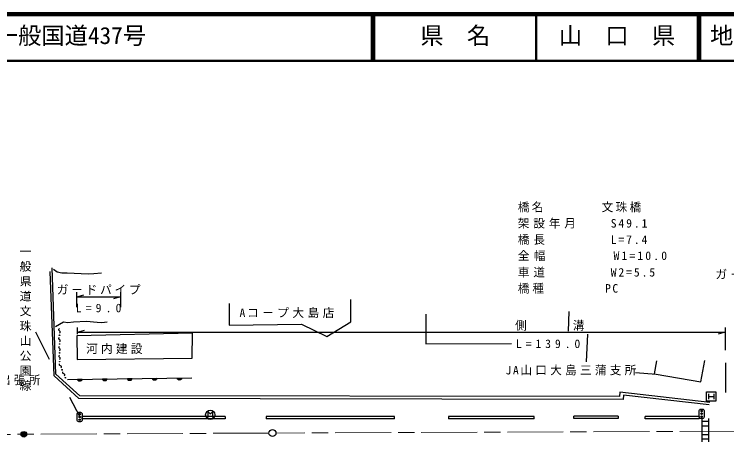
# Model space of a CAD drawing. Units: millimetres, scale not verified. Extents: x 40000 to 680000, y 20000 to 380000.
# Drawn here: x 220908 to 373953, y 288213 to 380000 of the extents above; entities that cross this region are included whole.
import ezdxf
from ezdxf.enums import TextEntityAlignment as Align

# ---------------------------------------------------------------- set-up
doc = ezdxf.new("R2010")
doc.units = ezdxf.units.MM
doc.header["$LTSCALE"] = 1000
doc.linetypes.add('CHAIN', pattern=[18.5, 12, -1.5, 3.5, -1.5])
for name, color, linetype, lineweight in [('M-BGD', 7, 'Continuous', 25), ('M-BGD-EXST', 7, 'Continuous', 25), ('M-BMK', 2, 'CHAIN', 13), ('M-BMK-HTXT', 7, 'Continuous', 13), ('M-BMK-OTRS', 5, 'Continuous', 25), ('M-BMK-SRVR', 3, 'Continuous', 25), ('M-STR-STR3', 7, 'Continuous', 25), ('M-STR-STRC', 7, 'Continuous', 25), ('M-TTL', 2, 'Continuous', 140), ('M-TTL-LINE', 7, 'Continuous', 50)]:
    doc.layers.add(name, color=color, linetype=linetype, lineweight=lineweight)
doc.layers.add('M-STR-HTXT', color=7, linetype='Continuous')
doc.layers.add('M-TTL-TXT', color=7, linetype='Continuous')
doc.styles.add('@ＭＳ ゴシック', font='')
doc.styles.add('ＭＳ ゴシック', font='')
doc.styles.get('@ＭＳ ゴシック').set_extended_font_data('@MS Gothic')
doc.styles.get('ＭＳ ゴシック').set_extended_font_data('MS Gothic')

msp = doc.modelspace()

# ---------------------------------------------------------------- linework, layer by layer
at = {"layer": 'M-BGD'}
for p, q in [((229460, 302389), (228615, 324796)), ((229860, 302729), (229039, 325549)), ((229350, 325299), (230124, 324681)), ((230124, 324681), (231129, 324448)), ((238014, 324371), (239678, 324487)), ((231129, 324448), (232290, 324448)), ((232290, 324448), (236777, 324294)), ((236777, 324294), (238014, 324371)), ((234385, 317083), (234385, 320327)), ((243700, 320327), (243700, 317083)), ((234385, 319327), (235885, 319747)), ((234385, 319327), (243700, 319327)), ((243700, 319327), (242200, 318907)), ((293186, 313943), (293220, 318785)), ((267092, 317907), (267064, 313239)), ((309323, 315601), (309346, 309271)), ((340031, 316150), (339887, 311978)), ((229788, 312930), (231490, 313983)), ((231490, 313983), (232387, 313828)), ((232387, 313828), (233656, 313952)), ((233656, 313952), (236410, 314106)), ((236410, 314106), (238731, 313921)), ((238731, 313921), (239721, 313797)), ((239721, 313797), (240897, 313983)), ((288049, 310813), (293186, 313943)), ((230470, 312271), (230507, 312390)), ((230508, 312153), (230470, 312271)), ((230507, 312390), (230620, 312509)), ((234477, 311316), (234477, 312756)), ((267064, 313239), (282610, 313445)), ((282610, 313445), (288049, 310813)), ((373617, 312756), (373617, 307843)), ((230622, 312035), (230508, 312153)), ((230737, 311917), (230622, 312035)), ((230625, 311561), (230738, 311680)), ((230775, 311799), (230737, 311917)), ((230738, 311680), (230775, 311799)), ((259180, 311505), (234367, 310961)), ((234367, 310961), (234427, 305842)), ((234477, 311756), (235977, 312176)), ((234477, 311756), (373617, 311756)), ((259108, 306146), (259180, 311505)), ((344064, 311318), (343777, 305391)), ((373617, 311756), (372117, 311336)), ((230479, 310376), (230517, 310495)), ((230518, 310257), (230479, 310376)), ((230517, 310495), (230630, 310613)), ((230632, 310140), (230518, 310257)), ((230746, 310022), (230632, 310140)), ((230635, 309666), (230748, 309785)), ((230785, 309903), (230746, 310022)), ((230748, 309785), (230785, 309903)), ((309346, 309271), (327716, 309296)), ((230489, 308480), (230526, 308599)), ((230528, 308362), (230489, 308480)), ((230526, 308599), (230639, 308718)), ((230642, 308244), (230528, 308362)), ((230756, 308126), (230642, 308244)), ((230644, 307771), (230757, 307890)), ((230795, 308008), (230756, 308126)), ((230757, 307890), (230795, 308008)), ((230499, 306585), (230536, 306704)), ((230537, 306467), (230499, 306585)), ((230536, 306704), (230649, 306823)), ((230652, 306349), (230537, 306467)), ((230766, 306231), (230652, 306349)), ((230804, 306113), (230766, 306231)), ((230767, 305994), (230804, 306113)), ((234427, 305842), (259108, 306146)), ((230601, 304778), (230659, 304928)), ((230612, 304657), (230601, 304778)), ((230691, 304566), (230612, 304657)), ((230654, 305875), (230767, 305994)), ((230838, 304502), (230691, 304566)), ((358449, 302772), (358938, 305577)), ((368364, 301106), (369256, 305652)), ((373653, 305132), (373653, 298794)), ((230984, 304439), (230838, 304502)), ((231063, 304347), (230984, 304439)), ((231017, 304077), (231074, 304226)), ((231074, 304226), (231063, 304347)), ((231317, 303076), (231374, 303226)), ((231328, 302956), (231317, 303076)), ((354333, 303052), (358825, 302747)), ((234791, 297487), (229460, 302389)), ((234989, 298075), (229860, 302729)), ((231406, 302864), (231328, 302956)), ((231553, 302800), (231406, 302864)), ((231700, 302737), (231553, 302800)), ((231779, 302645), (231700, 302737)), ((231732, 302375), (231790, 302524)), ((231790, 302524), (231779, 302645)), ((232323, 301603), (259078, 301923)), ((234499, 301629), (235498, 301641)), ((234540, 301510), (234499, 301629)), ((234539, 301570), (235459, 301581)), ((234601, 301410), (234540, 301510)), ((235440, 301520), (234560, 301510)), ((235460, 301521), (235401, 301420)), ((235498, 301641), (235460, 301521)), ((239850, 301693), (240850, 301705)), ((239891, 301574), (239850, 301693)), ((239890, 301634), (240810, 301645)), ((239952, 301474), (239891, 301574)), ((240791, 301584), (239911, 301574)), ((239932, 301514), (240772, 301524)), ((240811, 301585), (240752, 301484)), ((240850, 301705), (240811, 301585)), ((245201, 301757), (246201, 301769)), ((245242, 301638), (245201, 301757)), ((245241, 301698), (246161, 301709)), ((245303, 301538), (245242, 301638)), ((246142, 301648), (245262, 301638)), ((245283, 301578), (246123, 301588)), ((245405, 301440), (245303, 301538)), ((246064, 301527), (245344, 301519)), ((246103, 301548), (246005, 301447)), ((246162, 301649), (246103, 301548)), ((246201, 301769), (246162, 301649)), ((250552, 301821), (251552, 301833)), ((250593, 301702), (250552, 301821)), ((250592, 301762), (251513, 301773)), ((250654, 301602), (250593, 301702)), ((251493, 301712), (250613, 301702)), ((250634, 301642), (251474, 301652)), ((250756, 301504), (250654, 301602)), ((251415, 301592), (250695, 301583)), ((250755, 301524), (251355, 301531)), ((250856, 301445), (250756, 301504)), ((251356, 301511), (251256, 301450)), ((251454, 301612), (251356, 301511)), ((251513, 301713), (251454, 301612)), ((251552, 301833), (251513, 301713)), ((255903, 301885), (256903, 301897)), ((255944, 301766), (255903, 301885)), ((255944, 301826), (256864, 301837)), ((256006, 301666), (255944, 301766)), ((256844, 301776), (255964, 301766)), ((255985, 301706), (256825, 301716)), ((256107, 301568), (256006, 301666)), ((256766, 301656), (256046, 301647)), ((256107, 301588), (256707, 301595)), ((256208, 301509), (256107, 301568)), ((256607, 301534), (256207, 301529)), ((256328, 301470), (256208, 301509)), ((256607, 301514), (256488, 301472)), ((256707, 301575), (256607, 301514)), ((256806, 301676), (256707, 301575)), ((256864, 301777), (256806, 301676)), ((256903, 301897), (256864, 301777)), ((358825, 302747), (368364, 301106)), ((234581, 301450), (235421, 301460)), ((234702, 301312), (234601, 301410)), ((235361, 301399), (234641, 301391)), ((234702, 301332), (235302, 301339)), ((234803, 301253), (234702, 301312)), ((235203, 301278), (234803, 301273)), ((234924, 301214), (234803, 301253)), ((235083, 301216), (234924, 301214)), ((235203, 301257), (235083, 301216)), ((235302, 301319), (235203, 301257)), ((235401, 301420), (235302, 301319)), ((240053, 301376), (239952, 301474)), ((240712, 301463), (239992, 301455)), ((240053, 301396), (240653, 301403)), ((240154, 301317), (240053, 301376)), ((240554, 301342), (240154, 301337)), ((240275, 301278), (240154, 301317)), ((240435, 301280), (240275, 301278)), ((240554, 301322), (240435, 301280)), ((240653, 301383), (240554, 301322)), ((240752, 301484), (240653, 301383)), ((245404, 301460), (246004, 301467)), ((245505, 301381), (245405, 301440)), ((245905, 301406), (245505, 301401)), ((245626, 301342), (245505, 301381)), ((245786, 301344), (245626, 301342)), ((245905, 301386), (245786, 301344)), ((246005, 301447), (245905, 301386)), ((251256, 301470), (250856, 301465)), ((250977, 301406), (250856, 301445)), ((251137, 301408), (250977, 301406)), ((251256, 301450), (251137, 301408)), ((256488, 301472), (256328, 301470)), ((351695, 297263), (234791, 297487)), ((351788, 298223), (351695, 297263)), ((370164, 296138), (351788, 298223))]:
    msp.add_line(p, q, dxfattribs=at)
for centre, radius in [((230627, 311087), 56.9), ((230627, 311087), 37.9), ((230627, 311087), 19), ((230627, 311087), 1.9), ((230637, 309192), 56.9), ((230637, 309192), 37.9), ((230637, 309192), 19), ((230637, 309192), 1.9), ((230647, 307297), 56.9), ((230647, 307297), 37.9), ((230647, 307297), 19), ((230647, 307297), 1.9), ((230656, 305401), 56.9), ((230656, 305401), 37.9), ((230656, 305401), 19), ((230656, 305401), 1.9), ((231196, 303651), 55.4), ((231196, 303651), 36.9), ((231196, 303651), 18.5), ((231196, 303651), 1.8), ((231911, 301949), 55.4), ((231911, 301949), 36.9), ((231911, 301949), 18.5), ((231911, 301949), 1.8)]:
    msp.add_circle(centre, radius, dxfattribs=at)
at = {"layer": 'M-BGD-EXST'}
for p, q in [((262544, 293412), (262544, 294612)), ((262544, 294612), (263024, 294172)), ((263024, 294172), (263504, 294612)), ((263504, 294612), (263504, 293412))]:
    msp.add_line(p, q, dxfattribs=at)
msp.add_circle((263024, 294012), 1000, dxfattribs=at)
at = {"layer": 'M-BMK'}
for p, q in [((275628, 290079), (177710, 289589)), ((375849, 290450), (277128, 290086))]:
    msp.add_line(p, q, dxfattribs=at)
at = {"layer": 'M-BMK-OTRS'}
for p, q in [((350956, 298826), (350907, 297960)), ((370300, 296671), (350956, 298826)), ((350907, 297960), (234989, 298075))]:
    msp.add_line(p, q, dxfattribs=at)
at = {"layer": 'M-BMK-SRVR'}
for centre, radius in [((276378, 290083), 750), ((222959, 289816), 600), ((222959, 289816), 528), ((222959, 289816), 456), ((222959, 289816), 384), ((222959, 289816), 312), ((222959, 289816), 240), ((222959, 289816), 168), ((222959, 289816), 96), ((222959, 289816), 24)]:
    msp.add_circle(centre, radius, dxfattribs=at)
at = {"layer": 'M-STR-STR3'}
for p, q in [((266238, 293644), (235458, 293644)), ((235458, 293644), (235458, 293144)), ((266238, 293144), (235458, 293144)), ((266238, 293644), (266238, 293144)), ((302615, 293607), (275030, 293607)), ((275030, 293607), (275031, 293107)), ((302616, 293107), (275031, 293107)), ((302616, 293107), (302615, 293607)), ((332613, 293611), (314179, 293611)), ((314179, 293611), (314179, 293111)), ((332613, 293111), (314179, 293111)), ((332613, 293111), (332613, 293611)), ((350617, 293673), (341139, 293673)), ((341139, 293173), (341139, 293673)), ((350617, 293173), (341139, 293173)), ((350617, 293673), (350617, 293173)), ((368050, 293624), (356454, 293624)), ((356454, 293123), (356454, 293624)), ((368050, 293123), (356454, 293123)), ((368050, 293624), (368050, 293123))]:
    msp.add_line(p, q, dxfattribs=at)
at = {"layer": 'M-STR-STRC'}
for p, q in [((225447, 311829), (228399, 305944)), ((369610, 296928), (369610, 298928)), ((369610, 298928), (371610, 298928)), ((370010, 298528), (370010, 297328)), ((371210, 298528), (371210, 297328)), ((371610, 298928), (371610, 296928)), ((232753, 297795), (234968, 293536)), ((371610, 296928), (369610, 296928)), ((370010, 297928), (371210, 297928)), ((234448, 294256), (234488, 294376)), ((234448, 292776), (234448, 294256)), ((234488, 294376), (234568, 294456)), ((234568, 294456), (234648, 294496)), ((234648, 294496), (234768, 294536)), ((234768, 294536), (235168, 294536)), ((235168, 294536), (235288, 294496)), ((235288, 294496), (235368, 294456)), ((235368, 294456), (235448, 294376)), ((235448, 294376), (235488, 294256)), ((235488, 294256), (235488, 292776)), ((368034, 294945), (368074, 295065)), ((368034, 293465), (368034, 294945)), ((368074, 295065), (368154, 295145)), ((368154, 295145), (368234, 295185)), ((368234, 295185), (368354, 295225)), ((368354, 295225), (368754, 295225)), ((368754, 295225), (368874, 295185)), ((368874, 295185), (368954, 295145)), ((368954, 295145), (369034, 295065)), ((369034, 295065), (369074, 294945)), ((369074, 294945), (369074, 293465)), ((234488, 292656), (234448, 292776)), ((234568, 292576), (234488, 292656)), ((234648, 292536), (234568, 292576)), ((234768, 292496), (234648, 292536)), ((235168, 292496), (234768, 292496)), ((235288, 292536), (235168, 292496)), ((235368, 292576), (235288, 292536)), ((235448, 292656), (235368, 292576)), ((235488, 292776), (235448, 292656)), ((368074, 293345), (368034, 293465)), ((368154, 293265), (368074, 293345)), ((368234, 293225), (368154, 293265)), ((368354, 293185), (368234, 293225)), ((368754, 293185), (368354, 293185)), ((368579, 293169), (368579, 288213)), ((368579, 292605), (370098, 292604)), ((368874, 293225), (368754, 293185)), ((368954, 293265), (368874, 293225)), ((369034, 293345), (368954, 293265)), ((369074, 293465), (369034, 293345)), ((370098, 288213), (370098, 293169)), ((368579, 291607), (370098, 291607)), ((368579, 289804), (370098, 289804)), ((368579, 288838), (370098, 288838))]:
    msp.add_line(p, q, dxfattribs=at)
for centre, radius in [((234968, 294136), 160), ((234968, 294136), 120), ((234968, 294136), 80), ((234968, 294136), 40), ((368554, 294825), 160), ((368554, 294225), 160), ((368554, 294825), 120), ((368554, 294225), 120), ((368554, 294825), 80), ((368554, 294225), 80), ((368554, 294825), 40), ((368554, 294225), 40), ((234968, 293536), 160), ((234968, 292936), 160), ((234968, 293536), 120), ((234968, 292936), 120), ((234968, 293536), 80), ((234968, 292936), 80), ((234968, 293536), 40), ((234968, 292936), 40), ((368554, 293625), 160), ((368554, 293625), 120), ((368554, 293625), 80), ((368554, 293625), 40)]:
    msp.add_circle(centre, radius, dxfattribs=at)
at = {"layer": 'M-TTL'}
msp.add_line((680000, 380000), (40000, 380000), dxfattribs=at)
at = {"layer": 'M-TTL-LINE'}
for p, q in [((297750, 380000), (297750, 370000)), ((298250, 380000), (298250, 370000)), ((333000, 380000), (333000, 370000)), ((367750, 380000), (367750, 370000)), ((368250, 380000), (368250, 370000)), ((40000, 370000), (680000, 370000))]:
    msp.add_line(p, q, dxfattribs=at)

# ---------------------------------------------------------------- texts
at = {"layer": 'M-BMK-HTXT', "insert": (222122, 330352), "char_height": 1833, "attachment_point": 7, "rotation": 270, "style": '@ＭＳ ゴシック'}
msp.add_mtext('\\T1.28;一般県道文珠山公園線', dxfattribs=at)
at = {"layer": 'M-BMK-HTXT', "char_height": 1833, "attachment_point": 7, "style": 'ＭＳ ゴシック'}
for s, insert in [('\\T1.3;Aコ－プ大島店\\~', (269293, 314774)), ('\\T1.28;河内建設', (236344, 307044)), ('\\T1.28;JA山口大島三蒲支所', (326435, 302452)), ('\\T1.28;中国クボタ大島出張所', (195217, 300353))]:
    msp.add_mtext(s, dxfattribs=dict(at, insert=insert))
at = {"layer": 'M-STR-HTXT', "char_height": 1833, "attachment_point": 7, "style": 'ＭＳ ゴシック'}
for s, insert in [('\\T1.2;橋名\u3000\u3000\u3000\u3000文珠橋', (329078, 337464)), ('\\T1.33;架設年月\u3000\u3000S49.1', (329078, 333991)), ('\\T1.33;橋長\u3000\u3000\u3000\u3000L=7.4', (329078, 330484)), ('\\T1.37;全幅\u3000\u3000\u3000\u3000W1=10.0', (329078, 327031)), ('\\T1.33;車道\u3000\u3000\u3000\u3000W2=5.5', (329078, 323470)), ('\\T1.24;ガ－ドレール', (371531, 323134)), ('\\T1.24;ガ－ドパイプ', (230043, 319827)), ('\\T1.25;橋種\u3000\u3000\u3000\u3000PC', (329078, 320018)), ('\\T1.72;L=9.0', (234105, 315986)), ('\\T1.24;側\u3000\u3000\u3000溝', (328489, 312056)), ('\\T1.68;L=139.0', (328668, 308305))]:
    msp.add_mtext(s, dxfattribs=dict(at, insert=insert))
at = {"layer": 'M-TTL-TXT', "style": 'ＭＳ ゴシック'}
for s, p in [('一般国道437号', (216734, 372500)), ('県\u3000名', (308125, 372500)), ('山\u3000口\u3000県', (337875, 372500)), ('地 名', (370380, 372500))]:
    msp.add_text(s, height=3666, dxfattribs=at).set_placement(p, align=Align.BOTTOM_LEFT)

doc.saveas('drawing.dxf')
